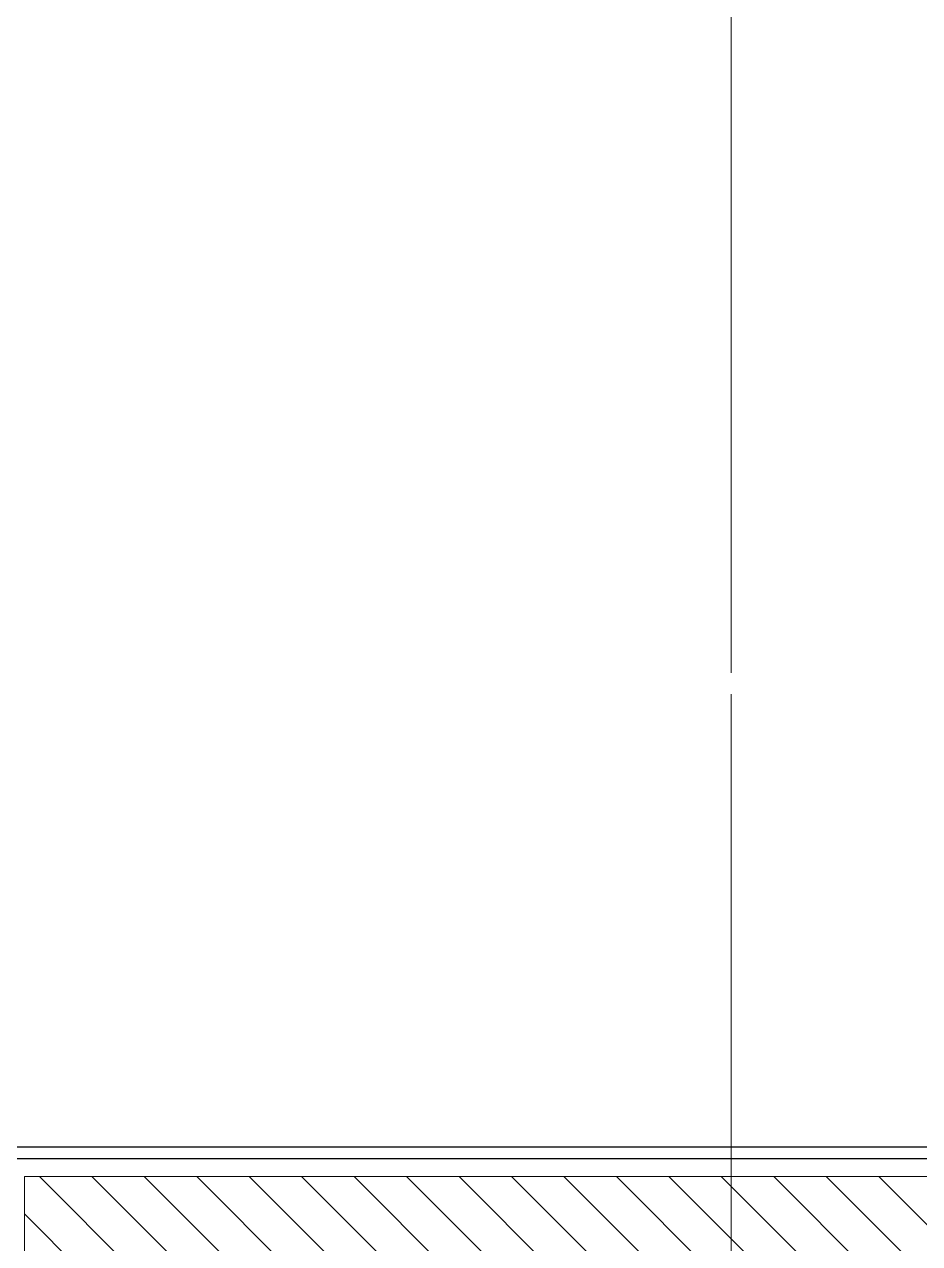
# Model space of a CAD drawing. Header units: millimetres. Extents: x -343543 to 400519, y -115663 to 104219.
# Drawn here: x -147038 to -146272, y 4397 to 5442 of the extents above; entities that cross this region are included whole.
import ezdxf
from ezdxf.xclip import XClip

# ---------------------------------------------------------------- set-up
doc = ezdxf.new("R2010")
doc.units = ezdxf.units.MM
doc.header["$XCLIPFRAME"] = 0
doc.linetypes.add('XREF MAT BANG TUONG XAY$0$CENTER', pattern=[50.8, 31.75, -6.35, 6.35, -6.35])
doc.layers.get('0').update_dxf_attribs({"color": 231, "lineweight": 0})
for name, color, linetype, lineweight in [('A-SYMBOLS', 10, 'Continuous', 13), ('XREF MAT BANG TUONG XAY$0$01.Xref _MB T1$0$A-TEXT', 8, 'Continuous', 25), ('XREF MAT BANG TUONG XAY$0$A-GRID', 8, 'XREF MAT BANG TUONG XAY$0$CENTER', 15), ('XREF MAT BANG TUONG XAY$0$A-WALL-INT', 8, 'Continuous', 9)]:
    doc.layers.add(name, color=color, linetype=linetype, lineweight=lineweight)
for name, color, linetype in [('XREF MAT BANG TUONG XAY$0$A-FNSH', 8, 'Continuous'), ('XREF MAT BANG TUONG XAY$0$A-FURN', 8, 'Continuous'), ('XREF MAT BANG TUONG XAY$0$A-PATT', 8, 'Continuous')]:
    doc.layers.add(name, color=color, linetype=linetype)

# ---------------------------------------------------------------- blocks, each defined once
blk = doc.blocks.new('XREF MAT BANG TUONG XAY$0$00.xref_IKIGAI_Truc')
at = {"layer": 'XREF MAT BANG TUONG XAY$0$A-GRID', "color": 8, "ltscale": 20}
blk.add_lwpolyline([(34900, -3895), (34900, 22924.4)], dxfattribs=at)
blk = doc.blocks.new('XREF MAT BANG TUONG XAY$0$xref_IKIGAI_Cot')
at = {"layer": 'XREF MAT BANG TUONG XAY$0$A-GRID', "color": 8, "ltscale": 20}
blk.add_lwpolyline([(34900, -3895), (34900, 22924.4)], dxfattribs=at)
blk = doc.blocks.new('*U224')
at = {"layer": 'XREF MAT BANG TUONG XAY$0$A-PATT'}
h = blk.add_hatch(dxfattribs=at)
h.set_pattern_fill('ANSI31', color=8, scale=10)
h.set_pattern_definition([(45, (36991.79, -11178.564), (-22.45064, 22.45064), [])])
h.paths.add_polyline_path([(-38.7, 47.5), (1506.3, 47.5), (1506.3, -47.5), (-38.7, -47.5)])
at = {"layer": 'XREF MAT BANG TUONG XAY$0$A-WALL-INT', "color": 8}
blk.add_lwpolyline([(-38.7, 47.5), (1506.3, 47.5), (1506.3, -47.5), (-38.7, -47.5)], close=True, dxfattribs=at)
blk = doc.blocks.new('XREF MAT BANG TUONG XAY$0$01.Xref _MB T1$0$Phong tam')
at = {"layer": 'XREF MAT BANG TUONG XAY$0$A-FURN', "color": 8, "rotation": 180}
blk.add_blockref('*U224', (-2938.7, 1407.5), dxfattribs=at)
blk = doc.blocks.new('01.Xref _MB T1')
at = {"layer": 'XREF MAT BANG TUONG XAY$0$A-FNSH', "color": 8}
for points in [[(40015.00146, 10225.00021), (38110.00023, 10225.00021), (38110.00023, 10824.86981), (37850.00024, 10825.00868), (37849.99991, 10225.00011), (36720.00083, 10225.00011), (36720.02483, 10825.03045), (36460.00023, 10824.96241), (36460.00008, 10224.99984), (34525.0013, 10224.99984), (34525.0013, 9964.99997), (35815.01181, 9965.00167), (35815.01905, 4479.99998), (34270.0013, 4479.99998)], [(40015.00146, 10215.00021), (38100.00023, 10215.00021), (38100.00023, 10814.87515), (37860.00023, 10815.00334), (37859.99991, 10215.00011), (36710.00043, 10215.00011), (36710.02443, 10815.02783), (36470.00023, 10814.96502), (36470.00008, 10214.99984), (34535.0013, 10214.99984), (34535.0013, 9974.99999), (35825.01179, 9975.00168), (35825.01906, 4469.99998), (34280.0013, 4469.99998)]]:
    blk.add_lwpolyline(points, dxfattribs=at)
at = {"color": 8}
blk.add_blockref('XREF MAT BANG TUONG XAY$0$00.xref_IKIGAI_Truc', (0.00011, 0), dxfattribs=at)
ref = blk.add_blockref('XREF MAT BANG TUONG XAY$0$xref_IKIGAI_Cot', (-0.00927, -0.00001), dxfattribs=at)
XClip(ref).set_block_clipping_path([(-1610.3425959283, -2225.6693134198), (41829.1295208634, 21555.8819575264)])
at = {"layer": 'XREF MAT BANG TUONG XAY$0$01.Xref _MB T1$0$A-TEXT', "color": 8, "xscale": -1}
blk.add_blockref('XREF MAT BANG TUONG XAY$0$01.Xref _MB T1$0$Phong tam', (31395.0001, 2999.99999), dxfattribs=at)

msp = doc.modelspace()

# ---------------------------------------------------------------- block references
at = {"layer": 'A-SYMBOLS'}
msp.add_blockref('01.Xref _MB T1', (-181333.1, 0), dxfattribs=at)

doc.saveas('drawing.dxf')
